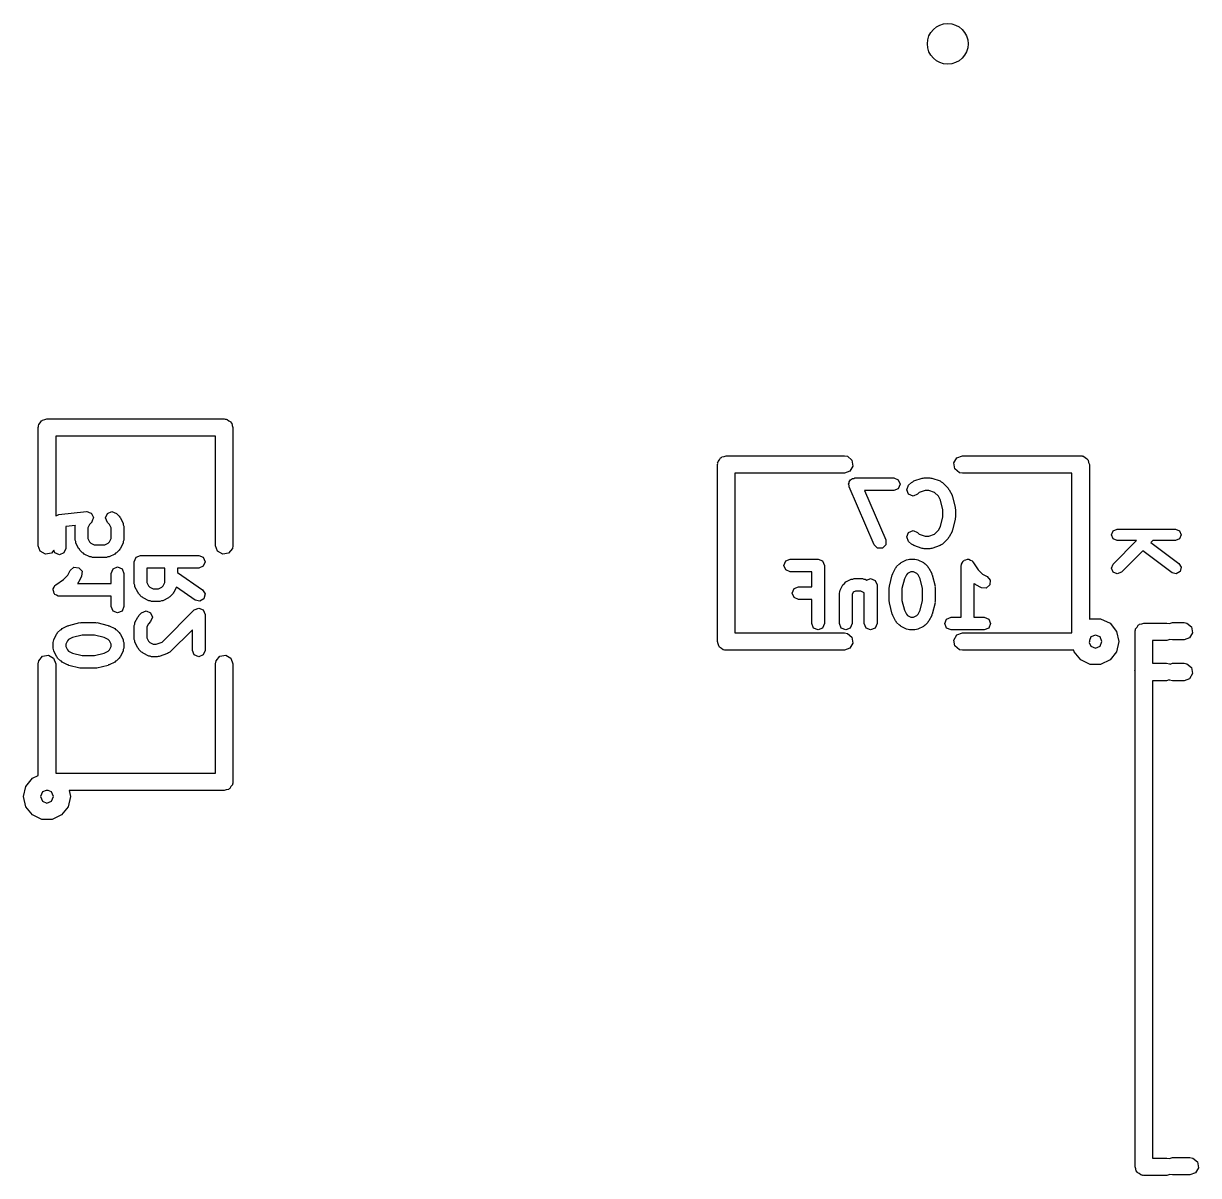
# Model space of a CAD drawing. Extents: x 0.07 to 1.94, y 0.19 to 1.53.
# Drawn here: x 1.277 to 1.6749, y 0.4666 to 0.8569 of the extents above; entities that cross this region are included whole.
import ezdxf

# ---------------------------------------------------------------- set-up
doc = ezdxf.new("R2010")
doc.units = 0
doc.header["$MEASUREMENT"] = 0
doc.layers.add('BLACK', color=7, linetype='CONTINUOUS')

msp = doc.modelspace()

# ---------------------------------------------------------------- linework, layer by layer
at = {"layer": 'BLACK', "linetype": 'CONTINUOUS'}
for p, q in [((1.28205, 0.72), (1.28211, 0.72038)), ((1.28209, 0.72051), (1.28216, 0.72063)), ((1.28211, 0.72038), (1.28209, 0.72051)), ((1.28216, 0.72063), (1.28223, 0.72101)), ((1.28223, 0.72101), (1.28272, 0.7216)), ((1.28272, 0.7216), (1.2831, 0.72226)), ((1.2831, 0.72226), (1.28335, 0.72235)), ((1.28335, 0.72235), (1.28352, 0.72256)), ((1.28352, 0.72256), (1.28428, 0.72269)), ((1.28428, 0.72269), (1.285, 0.72295)), ((1.285, 0.72295), (1.345, 0.72295)), ((1.345, 0.72295), (1.34538, 0.72289)), ((1.34538, 0.72289), (1.34551, 0.72291)), ((1.34551, 0.72291), (1.34563, 0.72284)), ((1.34563, 0.72284), (1.34601, 0.72277)), ((1.34601, 0.72277), (1.3466, 0.72228)), ((1.3466, 0.72228), (1.34726, 0.7219)), ((1.34726, 0.7219), (1.34735, 0.72165)), ((1.34735, 0.72165), (1.34756, 0.72148)), ((1.34756, 0.72148), (1.34769, 0.72072)), ((1.34769, 0.72072), (1.34795, 0.72)), ((1.28205, 0.68), (1.28205, 0.72)), ((1.34205, 0.71705), (1.28795, 0.71705)), ((1.28795, 0.71705), (1.28795, 0.69009)), ((1.34205, 0.68), (1.34205, 0.71705)), ((1.34795, 0.72), (1.34795, 0.68)), ((1.51216, 0.70813), (1.51223, 0.70851)), ((1.51223, 0.70851), (1.51272, 0.7091)), ((1.51272, 0.7091), (1.5131, 0.70976)), ((1.5131, 0.70976), (1.51335, 0.70985)), ((1.51335, 0.70985), (1.51352, 0.71006)), ((1.51352, 0.71006), (1.51428, 0.71019)), ((1.51428, 0.71019), (1.515, 0.71045)), ((1.515, 0.71045), (1.555, 0.71045)), ((1.555, 0.71045), (1.55601, 0.71027)), ((1.55601, 0.71027), (1.55756, 0.70898)), ((1.55756, 0.70898), (1.55791, 0.70699)), ((1.59209, 0.70801), (1.5931, 0.70976)), ((1.5931, 0.70976), (1.595, 0.71045)), ((1.595, 0.71045), (1.635, 0.71045)), ((1.635, 0.71045), (1.63538, 0.71039)), ((1.63538, 0.71039), (1.63551, 0.71041)), ((1.63551, 0.71041), (1.63563, 0.71034)), ((1.63563, 0.71034), (1.63601, 0.71027)), ((1.63601, 0.71027), (1.6366, 0.70978)), ((1.6366, 0.70978), (1.63726, 0.7094)), ((1.63726, 0.7094), (1.63735, 0.70915)), ((1.63735, 0.70915), (1.63756, 0.70898)), ((1.63756, 0.70898), (1.63769, 0.70822)), ((1.63769, 0.70822), (1.63795, 0.7075)), ((1.51205, 0.7075), (1.51211, 0.70788)), ((1.51205, 0.6475), (1.51205, 0.7075)), ((1.51209, 0.70801), (1.51216, 0.70813)), ((1.51211, 0.70788), (1.51209, 0.70801)), ((1.555, 0.70455), (1.51795, 0.70455)), ((1.51795, 0.70455), (1.51795, 0.65045)), ((1.5569, 0.70524), (1.555, 0.70455)), ((1.55791, 0.70699), (1.5569, 0.70524)), ((1.59244, 0.70602), (1.59209, 0.70801)), ((1.59399, 0.70473), (1.59244, 0.70602)), ((1.595, 0.70455), (1.59399, 0.70473)), ((1.63205, 0.70455), (1.595, 0.70455)), ((1.63205, 0.65045), (1.63205, 0.70455)), ((1.63795, 0.7075), (1.63795, 0.65512)), ((1.55643, 0.70081), (1.55659, 0.70119)), ((1.5566, 0.7004), (1.55643, 0.70081)), ((1.55659, 0.70161), (1.55689, 0.70192)), ((1.55659, 0.70119), (1.55659, 0.70161)), ((1.55661, 0.69996), (1.5566, 0.7004)), ((1.55689, 0.70192), (1.55706, 0.70233)), ((1.55706, 0.70233), (1.55745, 0.70249)), ((1.55745, 0.70249), (1.55774, 0.70279)), ((1.55774, 0.70279), (1.55818, 0.70279)), ((1.55818, 0.70279), (1.55858, 0.70296)), ((1.55858, 0.70296), (1.57172, 0.70296)), ((1.57172, 0.70296), (1.57324, 0.70233)), ((1.57324, 0.70233), (1.57387, 0.70081)), ((1.57387, 0.70081), (1.57324, 0.69929)), ((1.57613, 0.69893), (1.57676, 0.70045)), ((1.57676, 0.70045), (1.5777, 0.70139)), ((1.5777, 0.70139), (1.57816, 0.70158)), ((1.57816, 0.70158), (1.57854, 0.70191)), ((1.57854, 0.70191), (1.58136, 0.70285)), ((1.58136, 0.70285), (1.58171, 0.70282)), ((1.58171, 0.70282), (1.58204, 0.70296)), ((1.58204, 0.70296), (1.58391, 0.70296)), ((1.58391, 0.70296), (1.58424, 0.70282)), ((1.58424, 0.70282), (1.58459, 0.70285)), ((1.58459, 0.70285), (1.58741, 0.70191)), ((1.58741, 0.70191), (1.58778, 0.70158)), ((1.58778, 0.70158), (1.58825, 0.70139)), ((1.58825, 0.70139), (1.59012, 0.69952)), ((1.56505, 0.68026), (1.55661, 0.69996)), ((1.57172, 0.69866), (1.56184, 0.69866)), ((1.56184, 0.69866), (1.569, 0.68196)), ((1.57324, 0.69929), (1.57172, 0.69866)), ((1.57676, 0.69741), (1.57613, 0.69893)), ((1.57828, 0.69678), (1.57676, 0.69741)), ((1.5798, 0.69741), (1.57828, 0.69678)), ((1.58038, 0.69799), (1.5798, 0.69741)), ((1.58238, 0.69866), (1.58038, 0.69799)), ((1.58356, 0.69866), (1.58238, 0.69866)), ((1.58556, 0.69799), (1.58356, 0.69866)), ((1.58684, 0.69672), (1.58556, 0.69799)), ((1.58751, 0.69537), (1.58684, 0.69672)), ((1.59012, 0.69952), (1.59026, 0.69919)), ((1.59026, 0.69919), (1.59053, 0.69896)), ((1.59053, 0.69896), (1.59146, 0.69708)), ((1.59146, 0.69708), (1.59148, 0.69684)), ((1.59148, 0.69684), (1.59163, 0.69664)), ((1.59163, 0.69664), (1.59256, 0.69289)), ((1.58833, 0.6921), (1.58751, 0.69537)), ((1.59256, 0.69289), (1.59252, 0.69262)), ((1.59252, 0.69262), (1.59263, 0.69237)), ((1.59263, 0.69237), (1.59263, 0.68955)), ((1.28795, 0.69009), (1.28834, 0.69025)), ((1.28834, 0.69025), (1.28898, 0.69059)), ((1.28898, 0.69059), (1.29836, 0.69153)), ((1.29836, 0.69153), (1.29847, 0.6915)), ((1.29847, 0.6915), (1.29857, 0.69154)), ((1.29857, 0.69154), (1.29924, 0.69126)), ((1.29924, 0.69126), (1.29993, 0.69105)), ((1.29993, 0.69105), (1.29999, 0.69095)), ((1.29999, 0.69095), (1.30009, 0.69091)), ((1.30009, 0.69091), (1.30037, 0.69024)), ((1.30044, 0.68872), (1.30023, 0.68803)), ((1.30037, 0.69024), (1.30071, 0.6896)), ((1.30072, 0.68939), (1.30044, 0.68872)), ((1.30071, 0.6896), (1.30068, 0.6895)), ((1.30068, 0.6895), (1.30072, 0.68939)), ((1.30486, 0.68939), (1.30549, 0.69091)), ((1.30549, 0.68787), (1.30486, 0.68939)), ((1.30549, 0.69091), (1.30701, 0.69154)), ((1.30701, 0.69154), (1.30853, 0.69091)), ((1.30853, 0.69091), (1.30947, 0.68997)), ((1.30947, 0.68997), (1.30961, 0.68965)), ((1.30961, 0.68965), (1.30987, 0.68941)), ((1.30987, 0.68941), (1.31081, 0.68754)), ((1.58751, 0.68655), (1.58833, 0.68982)), ((1.58833, 0.68982), (1.58833, 0.6921)), ((1.59256, 0.68903), (1.59163, 0.68528)), ((1.59263, 0.68955), (1.59252, 0.6893)), ((1.59252, 0.6893), (1.59256, 0.68903)), ((1.29465, 0.68684), (1.29134, 0.68651)), ((1.29134, 0.68651), (1.29134, 0.67907)), ((1.29454, 0.68658), (1.29465, 0.68684)), ((1.29454, 0.68189), (1.29454, 0.68658)), ((1.2994, 0.68718), (1.29884, 0.68607)), ((1.29884, 0.68607), (1.29884, 0.68239)), ((1.30009, 0.68787), (1.2994, 0.68718)), ((1.30013, 0.68798), (1.30009, 0.68787)), ((1.30023, 0.68803), (1.30013, 0.68798)), ((1.30618, 0.68718), (1.30549, 0.68787)), ((1.30674, 0.68607), (1.30618, 0.68718)), ((1.30674, 0.68239), (1.30674, 0.68607)), ((1.31081, 0.68754), (1.31085, 0.68704)), ((1.31085, 0.68704), (1.31104, 0.68658)), ((1.31104, 0.68658), (1.31104, 0.68189)), ((1.57613, 0.68299), (1.57676, 0.68451)), ((1.57676, 0.68451), (1.57828, 0.68514)), ((1.57828, 0.68514), (1.5798, 0.68451)), ((1.5798, 0.68451), (1.58038, 0.68393)), ((1.58556, 0.68393), (1.58684, 0.6852)), ((1.58684, 0.6852), (1.58751, 0.68655)), ((1.59146, 0.68484), (1.59053, 0.68296)), ((1.59148, 0.68508), (1.59146, 0.68484)), ((1.59163, 0.68528), (1.59148, 0.68508)), ((1.64546, 0.68366), (1.64603, 0.68504)), ((1.64603, 0.68504), (1.64741, 0.68561)), ((1.64741, 0.68561), (1.66711, 0.68561)), ((1.66711, 0.68561), (1.66849, 0.68504)), ((1.66849, 0.68504), (1.66906, 0.68366)), ((1.29474, 0.68142), (1.29454, 0.68189)), ((1.29477, 0.68092), (1.29474, 0.68142)), ((1.29571, 0.67905), (1.29477, 0.68092)), ((1.29884, 0.68239), (1.2994, 0.68128)), ((1.2994, 0.68128), (1.29984, 0.68084)), ((1.29984, 0.68084), (1.30095, 0.68028)), ((1.30463, 0.68028), (1.30574, 0.68084)), ((1.30574, 0.68084), (1.30618, 0.68128)), ((1.30618, 0.68128), (1.30674, 0.68239)), ((1.31081, 0.68092), (1.30987, 0.67905)), ((1.31085, 0.68142), (1.31081, 0.68092)), ((1.31104, 0.68189), (1.31085, 0.68142)), ((1.569, 0.68196), (1.56902, 0.68031)), ((1.57676, 0.68147), (1.57613, 0.68299)), ((1.5777, 0.68053), (1.57676, 0.68147)), ((1.57816, 0.68034), (1.5777, 0.68053)), ((1.58038, 0.68393), (1.58238, 0.68326)), ((1.58238, 0.68326), (1.58356, 0.68326)), ((1.58356, 0.68326), (1.58556, 0.68393)), ((1.58825, 0.68053), (1.58778, 0.68034)), ((1.59012, 0.6824), (1.58825, 0.68053)), ((1.59026, 0.68273), (1.59012, 0.6824)), ((1.59053, 0.68296), (1.59026, 0.68273)), ((1.64603, 0.68228), (1.64546, 0.68366)), ((1.64741, 0.68171), (1.64603, 0.68228)), ((1.64603, 0.67378), (1.65396, 0.68171)), ((1.65396, 0.68171), (1.64741, 0.68171)), ((1.65948, 0.68171), (1.65882, 0.68106)), ((1.65882, 0.68106), (1.66828, 0.67396)), ((1.66711, 0.68171), (1.65948, 0.68171)), ((1.66849, 0.68228), (1.66711, 0.68171)), ((1.66906, 0.68366), (1.66849, 0.68228)), ((1.28274, 0.6781), (1.28205, 0.68)), ((1.28449, 0.67709), (1.28274, 0.6781)), ((1.28648, 0.67744), (1.28449, 0.67709)), ((1.28731, 0.67843), (1.28648, 0.67744)), ((1.28767, 0.67755), (1.28731, 0.67843)), ((1.28919, 0.67692), (1.28767, 0.67755)), ((1.29071, 0.67755), (1.28919, 0.67692)), ((1.29134, 0.67907), (1.29071, 0.67755)), ((1.29598, 0.67882), (1.29571, 0.67905)), ((1.29611, 0.67849), (1.29598, 0.67882)), ((1.29705, 0.67755), (1.29611, 0.67849)), ((1.29738, 0.67742), (1.29705, 0.67755)), ((1.29761, 0.67715), (1.29738, 0.67742)), ((1.29949, 0.67621), (1.29761, 0.67715)), ((1.30095, 0.68028), (1.30463, 0.68028)), ((1.30798, 0.67715), (1.3061, 0.67621)), ((1.30821, 0.67742), (1.30798, 0.67715)), ((1.30853, 0.67755), (1.30821, 0.67742)), ((1.30947, 0.67849), (1.30853, 0.67755)), ((1.30961, 0.67882), (1.30947, 0.67849)), ((1.30987, 0.67905), (1.30961, 0.67882)), ((1.31517, 0.67606), (1.31669, 0.67669)), ((1.31669, 0.67669), (1.33639, 0.67669)), ((1.33639, 0.67669), (1.33791, 0.67606)), ((1.34274, 0.6781), (1.34205, 0.68)), ((1.34449, 0.67709), (1.34274, 0.6781)), ((1.34648, 0.67744), (1.34449, 0.67709)), ((1.34777, 0.67899), (1.34648, 0.67744)), ((1.34795, 0.68), (1.34777, 0.67899)), ((1.56623, 0.67911), (1.56505, 0.68026)), ((1.56787, 0.67913), (1.56623, 0.67911)), ((1.56902, 0.68031), (1.56787, 0.67913)), ((1.57854, 0.68001), (1.57816, 0.68034)), ((1.58136, 0.67907), (1.57854, 0.68001)), ((1.58171, 0.6791), (1.58136, 0.67907)), ((1.58204, 0.67896), (1.58171, 0.6791)), ((1.58391, 0.67896), (1.58204, 0.67896)), ((1.58424, 0.6791), (1.58391, 0.67896)), ((1.58459, 0.67907), (1.58424, 0.6791)), ((1.58741, 0.68001), (1.58459, 0.67907)), ((1.58778, 0.68034), (1.58741, 0.68001)), ((1.65604, 0.67827), (1.64879, 0.67102)), ((1.66594, 0.67084), (1.65604, 0.67827)), ((1.2929, 0.67159), (1.29414, 0.67267)), ((1.29414, 0.67267), (1.29578, 0.67255)), ((1.29578, 0.67255), (1.29686, 0.67131)), ((1.29998, 0.67617), (1.29949, 0.67621)), ((1.30045, 0.67598), (1.29998, 0.67617)), ((1.30514, 0.67598), (1.30045, 0.67598)), ((1.3056, 0.67617), (1.30514, 0.67598)), ((1.3061, 0.67621), (1.3056, 0.67617)), ((1.30737, 0.67215), (1.30889, 0.67278)), ((1.30889, 0.67278), (1.31041, 0.67215)), ((1.31454, 0.67454), (1.31517, 0.67606)), ((1.31454, 0.66704), (1.31454, 0.67454)), ((1.32486, 0.67239), (1.31884, 0.67239)), ((1.31884, 0.67239), (1.31884, 0.66754)), ((1.32486, 0.66754), (1.32486, 0.67239)), ((1.33639, 0.67239), (1.32916, 0.67239)), ((1.32916, 0.67239), (1.32916, 0.67097)), ((1.33791, 0.67302), (1.33639, 0.67239)), ((1.33791, 0.67606), (1.33854, 0.67454)), ((1.33854, 0.67454), (1.33791, 0.67302)), ((1.53455, 0.67331), (1.53518, 0.67483)), ((1.53518, 0.67179), (1.53455, 0.67331)), ((1.53518, 0.67483), (1.5367, 0.67546)), ((1.5367, 0.67546), (1.54608, 0.67546)), ((1.54608, 0.67546), (1.5476, 0.67483)), ((1.5476, 0.67483), (1.54823, 0.67331)), ((1.54823, 0.67331), (1.54823, 0.65361)), ((1.57136, 0.67052), (1.5723, 0.6724)), ((1.5723, 0.6724), (1.57257, 0.67263)), ((1.57257, 0.67263), (1.5727, 0.67295)), ((1.5727, 0.67295), (1.57364, 0.67389)), ((1.57364, 0.67389), (1.57397, 0.67403)), ((1.57397, 0.67403), (1.5742, 0.67429)), ((1.5742, 0.67429), (1.57607, 0.67523)), ((1.57607, 0.67523), (1.57657, 0.67527)), ((1.57657, 0.67527), (1.57704, 0.67546)), ((1.57704, 0.67546), (1.57891, 0.67546)), ((1.57891, 0.67546), (1.57937, 0.67527)), ((1.57937, 0.67527), (1.57987, 0.67523)), ((1.57987, 0.67523), (1.58175, 0.67429)), ((1.58175, 0.67429), (1.58198, 0.67403)), ((1.58198, 0.67403), (1.58231, 0.67389)), ((1.58231, 0.67389), (1.58325, 0.67295)), ((1.58325, 0.67295), (1.58338, 0.67263)), ((1.58338, 0.67263), (1.58365, 0.6724)), ((1.58365, 0.6724), (1.58459, 0.67052)), ((1.59459, 0.67331), (1.59467, 0.67351)), ((1.59459, 0.65576), (1.59459, 0.67331)), ((1.59463, 0.67373), (1.59498, 0.67425)), ((1.59467, 0.67351), (1.59463, 0.67373)), ((1.59498, 0.67425), (1.59522, 0.67483)), ((1.59522, 0.67483), (1.59542, 0.67491)), ((1.59542, 0.67491), (1.59554, 0.6751)), ((1.59554, 0.6751), (1.59616, 0.67522)), ((1.59616, 0.67522), (1.59674, 0.67546)), ((1.59674, 0.67546), (1.59694, 0.67538)), ((1.59694, 0.67538), (1.59716, 0.67542)), ((1.59716, 0.67542), (1.59768, 0.67507)), ((1.59768, 0.67507), (1.59826, 0.67483)), ((1.59826, 0.67483), (1.59834, 0.67463)), ((1.59834, 0.67463), (1.59852, 0.6745)), ((1.59852, 0.6745), (1.60028, 0.67187)), ((1.64546, 0.6724), (1.64603, 0.67378)), ((1.64603, 0.67102), (1.64546, 0.6724)), ((1.66828, 0.67396), (1.66904, 0.67268)), ((1.66904, 0.67268), (1.66867, 0.67123)), ((1.288, 0.66679), (1.29063, 0.66855)), ((1.29063, 0.66855), (1.29211, 0.67003)), ((1.29211, 0.67003), (1.2929, 0.67159)), ((1.29674, 0.66967), (1.2958, 0.66779)), ((1.29686, 0.67131), (1.29674, 0.66967)), ((1.30674, 0.67063), (1.30737, 0.67215)), ((1.30674, 0.66715), (1.30674, 0.67063)), ((1.31041, 0.67215), (1.31104, 0.67063)), ((1.31104, 0.67063), (1.31104, 0.65937)), ((1.32916, 0.67097), (1.33762, 0.66504)), ((1.5367, 0.67116), (1.53518, 0.67179)), ((1.54393, 0.67116), (1.5367, 0.67116)), ((1.54393, 0.66608), (1.54393, 0.67116)), ((1.55544, 0.66773), (1.55731, 0.66867)), ((1.55731, 0.66867), (1.55781, 0.6687)), ((1.55781, 0.6687), (1.55827, 0.66889)), ((1.55827, 0.66889), (1.56109, 0.66889)), ((1.56109, 0.66889), (1.56155, 0.6687)), ((1.56155, 0.6687), (1.56205, 0.66867)), ((1.56205, 0.66867), (1.56264, 0.66837)), ((1.56264, 0.66837), (1.5639, 0.66889)), ((1.5639, 0.66889), (1.56542, 0.66826)), ((1.57026, 0.66633), (1.5712, 0.67008)), ((1.5712, 0.67008), (1.57134, 0.67028)), ((1.57134, 0.67028), (1.57136, 0.67052)), ((1.57531, 0.66881), (1.5745, 0.66554)), ((1.57599, 0.67016), (1.57531, 0.66881)), ((1.57643, 0.6706), (1.57599, 0.67016)), ((1.57754, 0.67116), (1.57643, 0.6706)), ((1.5784, 0.67116), (1.57754, 0.67116)), ((1.57951, 0.6706), (1.5784, 0.67116)), ((1.57996, 0.67016), (1.57951, 0.6706)), ((1.58064, 0.66881), (1.57996, 0.67016)), ((1.58145, 0.66554), (1.58064, 0.66881)), ((1.58459, 0.67052), (1.5846, 0.67028)), ((1.5846, 0.67028), (1.58475, 0.67008)), ((1.58475, 0.67008), (1.58569, 0.66633)), ((1.60028, 0.67187), (1.60176, 0.67039)), ((1.60176, 0.67039), (1.60333, 0.6696)), ((1.60333, 0.6696), (1.6044, 0.66836)), ((1.64741, 0.67045), (1.64603, 0.67102)), ((1.64879, 0.67102), (1.64741, 0.67045)), ((1.66739, 0.67047), (1.66594, 0.67084)), ((1.66867, 0.67123), (1.66739, 0.67047)), ((1.28704, 0.665), (1.28712, 0.6652)), ((1.28728, 0.66442), (1.28704, 0.665)), ((1.28708, 0.66542), (1.28743, 0.66594)), ((1.28712, 0.6652), (1.28708, 0.66542)), ((1.28743, 0.66594), (1.28767, 0.66652)), ((1.28767, 0.66652), (1.28787, 0.6666)), ((1.28787, 0.6666), (1.288, 0.66679)), ((1.2954, 0.66723), (1.29532, 0.66715)), ((1.29532, 0.66715), (1.30674, 0.66715)), ((1.29554, 0.66756), (1.2954, 0.66723)), ((1.2958, 0.66779), (1.29554, 0.66756)), ((1.31473, 0.66657), (1.31454, 0.66704)), ((1.31477, 0.66607), (1.31473, 0.66657)), ((1.31571, 0.6642), (1.31477, 0.66607)), ((1.31884, 0.66754), (1.31939, 0.66643)), ((1.31939, 0.66643), (1.31984, 0.66599)), ((1.31984, 0.66599), (1.32095, 0.66543)), ((1.32095, 0.66543), (1.32275, 0.66543)), ((1.32275, 0.66543), (1.32386, 0.66599)), ((1.32386, 0.66599), (1.3243, 0.66643)), ((1.3243, 0.66643), (1.32486, 0.66754)), ((1.32886, 0.66593), (1.32799, 0.6642)), ((1.33516, 0.66152), (1.32886, 0.66593)), ((1.33762, 0.66504), (1.33851, 0.66366)), ((1.53736, 0.66393), (1.53799, 0.66545)), ((1.53799, 0.66545), (1.53951, 0.66608)), ((1.53951, 0.66608), (1.54393, 0.66608)), ((1.5535, 0.66439), (1.55354, 0.66489)), ((1.55354, 0.66489), (1.55447, 0.66677)), ((1.55447, 0.66677), (1.55499, 0.66721)), ((1.55499, 0.66721), (1.55544, 0.66773)), ((1.55878, 0.66459), (1.558, 0.6642)), ((1.56058, 0.66459), (1.55878, 0.66459)), ((1.56169, 0.66404), (1.56058, 0.66459)), ((1.56542, 0.66826), (1.56605, 0.66674)), ((1.56605, 0.66674), (1.56605, 0.65361)), ((1.5702, 0.66581), (1.5703, 0.66606)), ((1.5702, 0.66111), (1.5702, 0.66581)), ((1.5703, 0.66606), (1.57026, 0.66633)), ((1.5745, 0.66554), (1.5745, 0.66138)), ((1.58145, 0.66138), (1.58145, 0.66554)), ((1.58569, 0.66633), (1.58565, 0.66606)), ((1.58565, 0.66606), (1.58575, 0.66581)), ((1.58575, 0.66581), (1.58575, 0.66111)), ((1.59897, 0.6671), (1.59889, 0.66718)), ((1.59889, 0.66718), (1.59889, 0.65576)), ((1.59929, 0.66696), (1.59897, 0.6671)), ((1.59953, 0.6667), (1.59929, 0.66696)), ((1.6014, 0.66576), (1.59953, 0.6667)), ((1.60304, 0.66564), (1.6014, 0.66576)), ((1.60429, 0.66672), (1.60304, 0.66564)), ((1.6044, 0.66836), (1.60429, 0.66672)), ((1.2874, 0.66381), (1.28728, 0.66442)), ((1.28758, 0.66368), (1.2874, 0.66381)), ((1.28767, 0.66348), (1.28758, 0.66368)), ((1.28825, 0.66324), (1.28767, 0.66348)), ((1.28877, 0.66289), (1.28825, 0.66324)), ((1.28899, 0.66293), (1.28877, 0.66289)), ((1.28919, 0.66285), (1.28899, 0.66293)), ((1.30674, 0.66285), (1.28919, 0.66285)), ((1.30674, 0.65937), (1.30674, 0.66285)), ((1.31597, 0.66397), (1.31571, 0.6642)), ((1.31611, 0.66364), (1.31597, 0.66397)), ((1.31705, 0.6627), (1.31611, 0.66364)), ((1.31737, 0.66257), (1.31705, 0.6627)), ((1.3176, 0.6623), (1.31737, 0.66257)), ((1.31948, 0.66136), (1.3176, 0.6623)), ((1.31998, 0.66132), (1.31948, 0.66136)), ((1.32044, 0.66113), (1.31998, 0.66132)), ((1.32326, 0.66113), (1.32044, 0.66113)), ((1.32372, 0.66132), (1.32326, 0.66113)), ((1.32422, 0.66136), (1.32372, 0.66132)), ((1.32609, 0.6623), (1.32422, 0.66136)), ((1.32633, 0.66257), (1.32609, 0.6623)), ((1.32665, 0.6627), (1.32633, 0.66257)), ((1.32759, 0.66364), (1.32665, 0.6627)), ((1.32773, 0.66397), (1.32759, 0.66364)), ((1.32799, 0.6642), (1.32773, 0.66397)), ((1.33676, 0.66117), (1.33516, 0.66152)), ((1.33815, 0.66205), (1.33676, 0.66117)), ((1.33851, 0.66366), (1.33815, 0.66205)), ((1.53799, 0.66241), (1.53736, 0.66393)), ((1.53951, 0.66178), (1.53799, 0.66241)), ((1.54393, 0.66178), (1.53951, 0.66178)), ((1.54393, 0.65361), (1.54393, 0.66178)), ((1.55331, 0.66393), (1.5535, 0.66439)), ((1.55331, 0.65361), (1.55331, 0.66393)), ((1.558, 0.6642), (1.55761, 0.66342)), ((1.55761, 0.66342), (1.55761, 0.65361)), ((1.56175, 0.66398), (1.56169, 0.66404)), ((1.56175, 0.65361), (1.56175, 0.66398)), ((1.5703, 0.66086), (1.5702, 0.66111)), ((1.57026, 0.66059), (1.5703, 0.66086)), ((1.5712, 0.65684), (1.57026, 0.66059)), ((1.5745, 0.66138), (1.57531, 0.65811)), ((1.58064, 0.65811), (1.58145, 0.66138)), ((1.58569, 0.66059), (1.58475, 0.65684)), ((1.58575, 0.66111), (1.58565, 0.66086)), ((1.58565, 0.66086), (1.58569, 0.66059)), ((1.30737, 0.65785), (1.30674, 0.65937)), ((1.30889, 0.65722), (1.30737, 0.65785)), ((1.31041, 0.65785), (1.30889, 0.65722)), ((1.31104, 0.65937), (1.31041, 0.65785)), ((1.31611, 0.65636), (1.31705, 0.6573)), ((1.31705, 0.6573), (1.31857, 0.65793)), ((1.31857, 0.65793), (1.32009, 0.6573)), ((1.32009, 0.6573), (1.32072, 0.65578)), ((1.32397, 0.64734), (1.33487, 0.65824)), ((1.33487, 0.65824), (1.33639, 0.65887)), ((1.33639, 0.65887), (1.33791, 0.65824)), ((1.33791, 0.65824), (1.33854, 0.65672)), ((1.33854, 0.65672), (1.33854, 0.64452)), ((1.57134, 0.65664), (1.5712, 0.65684)), ((1.57136, 0.6564), (1.57134, 0.65664)), ((1.57531, 0.65811), (1.57599, 0.65676)), ((1.57599, 0.65676), (1.57643, 0.65632)), ((1.57951, 0.65632), (1.57996, 0.65676)), ((1.57996, 0.65676), (1.58064, 0.65811)), ((1.5846, 0.65664), (1.58459, 0.6564)), ((1.58475, 0.65684), (1.5846, 0.65664)), ((1.2901, 0.65191), (1.29198, 0.65285)), ((1.29198, 0.65285), (1.29222, 0.65287)), ((1.29222, 0.65287), (1.29242, 0.65301)), ((1.29242, 0.65301), (1.29617, 0.65395)), ((1.29617, 0.65395), (1.29644, 0.65391)), ((1.29644, 0.65391), (1.29669, 0.65402)), ((1.29669, 0.65402), (1.30139, 0.65402)), ((1.30139, 0.65402), (1.30164, 0.65391)), ((1.30164, 0.65391), (1.30191, 0.65395)), ((1.30191, 0.65395), (1.30566, 0.65301)), ((1.30566, 0.65301), (1.30586, 0.65287)), ((1.30586, 0.65287), (1.3061, 0.65285)), ((1.3061, 0.65285), (1.30798, 0.65191)), ((1.31454, 0.65296), (1.31473, 0.65343)), ((1.31454, 0.64827), (1.31454, 0.65296)), ((1.31473, 0.65343), (1.31477, 0.65393)), ((1.31477, 0.65393), (1.31571, 0.6558)), ((1.31571, 0.6558), (1.31597, 0.65603)), ((1.31597, 0.65603), (1.31611, 0.65636)), ((1.31939, 0.65357), (1.31884, 0.65246)), ((1.32009, 0.65426), (1.31939, 0.65357)), ((1.32072, 0.65578), (1.32009, 0.65426)), ((1.54456, 0.65209), (1.54393, 0.65361)), ((1.54823, 0.65361), (1.5476, 0.65209)), ((1.55394, 0.65209), (1.55331, 0.65361)), ((1.55761, 0.65361), (1.55698, 0.65209)), ((1.56238, 0.65209), (1.56175, 0.65361)), ((1.56605, 0.65361), (1.56542, 0.65209)), ((1.5723, 0.65452), (1.57136, 0.6564)), ((1.57257, 0.65429), (1.5723, 0.65452)), ((1.5727, 0.65397), (1.57257, 0.65429)), ((1.57364, 0.65303), (1.5727, 0.65397)), ((1.57397, 0.65289), (1.57364, 0.65303)), ((1.5742, 0.65263), (1.57397, 0.65289)), ((1.57607, 0.65169), (1.5742, 0.65263)), ((1.57643, 0.65632), (1.57754, 0.65576)), ((1.57754, 0.65576), (1.5784, 0.65576)), ((1.5784, 0.65576), (1.57951, 0.65632)), ((1.58175, 0.65263), (1.57987, 0.65169)), ((1.58198, 0.65289), (1.58175, 0.65263)), ((1.58231, 0.65303), (1.58198, 0.65289)), ((1.58325, 0.65397), (1.58231, 0.65303)), ((1.58338, 0.65429), (1.58325, 0.65397)), ((1.58365, 0.65452), (1.58338, 0.65429)), ((1.58459, 0.6564), (1.58365, 0.65452)), ((1.58896, 0.65361), (1.58959, 0.65513)), ((1.58959, 0.65209), (1.58896, 0.65361)), ((1.58959, 0.65513), (1.59111, 0.65576)), ((1.59111, 0.65576), (1.59459, 0.65576)), ((1.59889, 0.65576), (1.60236, 0.65576)), ((1.60236, 0.65576), (1.60388, 0.65513)), ((1.60388, 0.65513), (1.60451, 0.65361)), ((1.60451, 0.65361), (1.60388, 0.65209)), ((1.63795, 0.65512), (1.63823, 0.65525)), ((1.63823, 0.65525), (1.64177, 0.65525)), ((1.64177, 0.65525), (1.64496, 0.65372)), ((1.64496, 0.65372), (1.64717, 0.65095)), ((1.65412, 0.6524), (1.6545, 0.65306)), ((1.6545, 0.65306), (1.65475, 0.65315)), ((1.65475, 0.65315), (1.65492, 0.65336)), ((1.65492, 0.65336), (1.65568, 0.65349)), ((1.65568, 0.65349), (1.6564, 0.65375)), ((1.6564, 0.65375), (1.6642, 0.65375)), ((1.6642, 0.65375), (1.66511, 0.65359)), ((1.66511, 0.65359), (1.6661, 0.65395)), ((1.6661, 0.65395), (1.67, 0.65395)), ((1.67, 0.65395), (1.67101, 0.65377)), ((1.67101, 0.65377), (1.67256, 0.65248)), ((1.28727, 0.64814), (1.28821, 0.65001)), ((1.28821, 0.65001), (1.28847, 0.65025)), ((1.28847, 0.65025), (1.28861, 0.65057)), ((1.28861, 0.65057), (1.28955, 0.65151)), ((1.28955, 0.65151), (1.28987, 0.65165)), ((1.28987, 0.65165), (1.2901, 0.65191)), ((1.29369, 0.6489), (1.29234, 0.64822)), ((1.29696, 0.64972), (1.29369, 0.6489)), ((1.30112, 0.64972), (1.29696, 0.64972)), ((1.30439, 0.6489), (1.30112, 0.64972)), ((1.30574, 0.64822), (1.30439, 0.6489)), ((1.30798, 0.65191), (1.30821, 0.65165)), ((1.30821, 0.65165), (1.30853, 0.65151)), ((1.30853, 0.65151), (1.30947, 0.65057)), ((1.30947, 0.65057), (1.30961, 0.65025)), ((1.30961, 0.65025), (1.30987, 0.65001)), ((1.30987, 0.65001), (1.31081, 0.64814)), ((1.31884, 0.65246), (1.31884, 0.64878)), ((1.31884, 0.64878), (1.31939, 0.64767)), ((1.33424, 0.65153), (1.32665, 0.64394)), ((1.33424, 0.64452), (1.33424, 0.65153)), ((1.51795, 0.65045), (1.555, 0.65045)), ((1.54608, 0.65146), (1.54456, 0.65209)), ((1.5476, 0.65209), (1.54608, 0.65146)), ((1.55546, 0.65146), (1.55394, 0.65209)), ((1.555, 0.65045), (1.55601, 0.65027)), ((1.55698, 0.65209), (1.55546, 0.65146)), ((1.55601, 0.65027), (1.55756, 0.64898)), ((1.55756, 0.64898), (1.55791, 0.64699)), ((1.5639, 0.65146), (1.56238, 0.65209)), ((1.56542, 0.65209), (1.5639, 0.65146)), ((1.57657, 0.65165), (1.57607, 0.65169)), ((1.57704, 0.65146), (1.57657, 0.65165)), ((1.57891, 0.65146), (1.57704, 0.65146)), ((1.57937, 0.65165), (1.57891, 0.65146)), ((1.57987, 0.65169), (1.57937, 0.65165)), ((1.59111, 0.65146), (1.58959, 0.65209)), ((1.59674, 0.65146), (1.59111, 0.65146)), ((1.59209, 0.64801), (1.5931, 0.64976)), ((1.5931, 0.64976), (1.595, 0.65045)), ((1.595, 0.65045), (1.63205, 0.65045)), ((1.60236, 0.65146), (1.59674, 0.65146)), ((1.60388, 0.65209), (1.60236, 0.65146)), ((1.63843, 0.64907), (1.63795, 0.64791)), ((1.64, 0.64972), (1.63843, 0.64907)), ((1.64157, 0.64907), (1.64, 0.64972)), ((1.64222, 0.6475), (1.64157, 0.64907)), ((1.64717, 0.65095), (1.64795, 0.6475)), ((1.65345, 0.6508), (1.65351, 0.65118)), ((1.65345, 0.63781), (1.65345, 0.6508)), ((1.65349, 0.65131), (1.65356, 0.65143)), ((1.65351, 0.65118), (1.65349, 0.65131)), ((1.65356, 0.65143), (1.65363, 0.65181)), ((1.65363, 0.65181), (1.65412, 0.6524)), ((1.6719, 0.64874), (1.67, 0.64805)), ((1.67291, 0.65049), (1.6719, 0.64874)), ((1.67256, 0.65248), (1.67291, 0.65049)), ((1.28704, 0.64718), (1.28723, 0.64764)), ((1.28704, 0.6453), (1.28704, 0.64718)), ((1.28723, 0.64484), (1.28704, 0.6453)), ((1.28723, 0.64764), (1.28727, 0.64814)), ((1.28727, 0.64434), (1.28723, 0.64484)), ((1.2919, 0.64778), (1.29134, 0.64667)), ((1.29134, 0.64667), (1.29134, 0.64581)), ((1.29134, 0.64581), (1.2919, 0.6447)), ((1.29234, 0.64822), (1.2919, 0.64778)), ((1.2919, 0.6447), (1.29234, 0.64425)), ((1.30618, 0.64778), (1.30574, 0.64822)), ((1.30574, 0.64425), (1.30618, 0.6447)), ((1.30674, 0.64667), (1.30618, 0.64778)), ((1.30618, 0.6447), (1.30674, 0.64581)), ((1.30674, 0.64581), (1.30674, 0.64667)), ((1.31081, 0.64814), (1.31085, 0.64764)), ((1.31085, 0.64484), (1.31081, 0.64434)), ((1.31085, 0.64764), (1.31104, 0.64718)), ((1.31104, 0.6453), (1.31085, 0.64484)), ((1.31104, 0.64718), (1.31104, 0.6453)), ((1.31473, 0.64781), (1.31454, 0.64827)), ((1.31477, 0.64731), (1.31473, 0.64781)), ((1.31571, 0.64544), (1.31477, 0.64731)), ((1.31597, 0.6452), (1.31571, 0.64544)), ((1.31611, 0.64488), (1.31597, 0.6452)), ((1.31705, 0.64394), (1.31611, 0.64488)), ((1.31939, 0.64767), (1.31984, 0.64723)), ((1.31984, 0.64723), (1.32095, 0.64667)), ((1.32095, 0.64667), (1.32197, 0.64667)), ((1.32197, 0.64667), (1.32397, 0.64734)), ((1.51231, 0.64678), (1.51205, 0.6475)), ((1.51244, 0.64602), (1.51231, 0.64678)), ((1.51265, 0.64585), (1.51244, 0.64602)), ((1.51274, 0.6456), (1.51265, 0.64585)), ((1.5134, 0.64522), (1.51274, 0.6456)), ((1.51399, 0.64473), (1.5134, 0.64522)), ((1.51437, 0.64466), (1.51399, 0.64473)), ((1.51449, 0.64459), (1.51437, 0.64466)), ((1.51462, 0.64461), (1.51449, 0.64459)), ((1.515, 0.64455), (1.51462, 0.64461)), ((1.555, 0.64455), (1.515, 0.64455)), ((1.5569, 0.64524), (1.555, 0.64455)), ((1.55791, 0.64699), (1.5569, 0.64524)), ((1.59244, 0.64602), (1.59209, 0.64801)), ((1.59399, 0.64473), (1.59244, 0.64602)), ((1.595, 0.64455), (1.59399, 0.64473)), ((1.63272, 0.64455), (1.595, 0.64455)), ((1.63283, 0.64405), (1.63272, 0.64455)), ((1.63795, 0.6475), (1.6379, 0.64721)), ((1.6379, 0.64721), (1.63843, 0.64593)), ((1.63795, 0.64791), (1.63795, 0.6475)), ((1.63843, 0.64593), (1.64, 0.64528)), ((1.64, 0.64528), (1.64157, 0.64593)), ((1.64157, 0.64593), (1.64222, 0.6475)), ((1.64795, 0.6475), (1.64717, 0.64405)), ((1.6642, 0.64785), (1.65935, 0.64785)), ((1.65935, 0.64785), (1.65935, 0.64015)), ((1.66519, 0.64821), (1.6642, 0.64785)), ((1.6661, 0.64805), (1.66519, 0.64821)), ((1.67, 0.64805), (1.6661, 0.64805)), ((1.28205, 0.64), (1.28223, 0.64101)), ((1.28223, 0.64101), (1.28352, 0.64256)), ((1.28352, 0.64256), (1.28551, 0.64291)), ((1.28551, 0.64291), (1.28726, 0.6419)), ((1.28726, 0.6419), (1.28795, 0.64)), ((1.28821, 0.64246), (1.28727, 0.64434)), ((1.28847, 0.64223), (1.28821, 0.64246)), ((1.28861, 0.6419), (1.28847, 0.64223)), ((1.28955, 0.64097), (1.28861, 0.6419)), ((1.28987, 0.64083), (1.28955, 0.64097)), ((1.2901, 0.64056), (1.28987, 0.64083)), ((1.29198, 0.63962), (1.2901, 0.64056)), ((1.29234, 0.64425), (1.29369, 0.64358)), ((1.29369, 0.64358), (1.29696, 0.64276)), ((1.29696, 0.64276), (1.30112, 0.64276)), ((1.30112, 0.64276), (1.30439, 0.64358)), ((1.30439, 0.64358), (1.30574, 0.64425)), ((1.30798, 0.64056), (1.3061, 0.63962)), ((1.30821, 0.64083), (1.30798, 0.64056)), ((1.30853, 0.64097), (1.30821, 0.64083)), ((1.30947, 0.6419), (1.30853, 0.64097)), ((1.30961, 0.64223), (1.30947, 0.6419)), ((1.30987, 0.64246), (1.30961, 0.64223)), ((1.31081, 0.64434), (1.30987, 0.64246)), ((1.31737, 0.6438), (1.31705, 0.64394)), ((1.3176, 0.64354), (1.31737, 0.6438)), ((1.31948, 0.6426), (1.3176, 0.64354)), ((1.31998, 0.64256), (1.31948, 0.6426)), ((1.32044, 0.64237), (1.31998, 0.64256)), ((1.32232, 0.64237), (1.32044, 0.64237)), ((1.32265, 0.64251), (1.32232, 0.64237)), ((1.323, 0.64248), (1.32265, 0.64251)), ((1.32581, 0.64342), (1.323, 0.64248)), ((1.32619, 0.64375), (1.32581, 0.64342)), ((1.32665, 0.64394), (1.32619, 0.64375)), ((1.33487, 0.643), (1.33424, 0.64452)), ((1.33639, 0.64237), (1.33487, 0.643)), ((1.33791, 0.643), (1.33639, 0.64237)), ((1.33854, 0.64452), (1.33791, 0.643)), ((1.34205, 0.64), (1.34223, 0.64101)), ((1.34223, 0.64101), (1.34352, 0.64256)), ((1.34352, 0.64256), (1.34551, 0.64291)), ((1.34551, 0.64291), (1.34726, 0.6419)), ((1.34726, 0.6419), (1.34795, 0.64)), ((1.63504, 0.64128), (1.63283, 0.64405)), ((1.63823, 0.63975), (1.63504, 0.64128)), ((1.64496, 0.64128), (1.64177, 0.63975)), ((1.64717, 0.64405), (1.64496, 0.64128)), ((1.28205, 0.60218), (1.28205, 0.64)), ((1.28795, 0.64), (1.28795, 0.60295)), ((1.29222, 0.63961), (1.29198, 0.63962)), ((1.29242, 0.63946), (1.29222, 0.63961)), ((1.29617, 0.63852), (1.29242, 0.63946)), ((1.29644, 0.63856), (1.29617, 0.63852)), ((1.29669, 0.63846), (1.29644, 0.63856)), ((1.30139, 0.63846), (1.29669, 0.63846)), ((1.30164, 0.63856), (1.30139, 0.63846)), ((1.30191, 0.63852), (1.30164, 0.63856)), ((1.30566, 0.63946), (1.30191, 0.63852)), ((1.30586, 0.63961), (1.30566, 0.63946)), ((1.3061, 0.63962), (1.30586, 0.63961)), ((1.34205, 0.60295), (1.34205, 0.64)), ((1.34795, 0.64), (1.34795, 0.6)), ((1.64177, 0.63975), (1.63823, 0.63975)), ((1.65339, 0.63771), (1.65345, 0.63781)), ((1.65345, 0.6374), (1.65339, 0.63771)), ((1.65345, 0.4696), (1.65345, 0.6374)), ((1.65935, 0.64015), (1.6641, 0.64015)), ((1.6641, 0.64015), (1.66511, 0.63997)), ((1.66511, 0.63997), (1.66526, 0.63985)), ((1.66526, 0.63985), (1.6661, 0.64015)), ((1.6661, 0.64015), (1.67, 0.64015)), ((1.67, 0.64015), (1.67101, 0.63997)), ((1.67101, 0.63997), (1.67256, 0.63868)), ((1.67291, 0.63669), (1.6719, 0.63494)), ((1.67256, 0.63868), (1.67291, 0.63669)), ((1.6641, 0.63425), (1.65935, 0.63425)), ((1.65935, 0.63425), (1.65935, 0.47255)), ((1.66494, 0.63455), (1.6641, 0.63425)), ((1.66509, 0.63443), (1.66494, 0.63455)), ((1.6661, 0.63425), (1.66509, 0.63443)), ((1.67, 0.63425), (1.6661, 0.63425)), ((1.6719, 0.63494), (1.67, 0.63425)), ((1.27783, 0.59845), (1.28004, 0.60122)), ((1.28004, 0.60122), (1.28205, 0.60218)), ((1.28795, 0.60295), (1.34205, 0.60295)), ((1.27705, 0.595), (1.27783, 0.59845)), ((1.28471, 0.5971), (1.28343, 0.59657)), ((1.285, 0.59705), (1.28471, 0.5971)), ((1.28541, 0.59705), (1.285, 0.59705)), ((1.28657, 0.59657), (1.28541, 0.59705)), ((1.345, 0.59705), (1.29249, 0.59705)), ((1.29249, 0.59705), (1.29295, 0.595)), ((1.34572, 0.59731), (1.345, 0.59705)), ((1.34648, 0.59744), (1.34572, 0.59731)), ((1.34665, 0.59765), (1.34648, 0.59744)), ((1.3469, 0.59774), (1.34665, 0.59765)), ((1.34728, 0.5984), (1.3469, 0.59774)), ((1.34777, 0.59899), (1.34728, 0.5984)), ((1.34784, 0.59937), (1.34777, 0.59899)), ((1.34791, 0.59949), (1.34784, 0.59937)), ((1.34795, 0.6), (1.34789, 0.59962)), ((1.34789, 0.59962), (1.34791, 0.59949)), ((1.27783, 0.59155), (1.27705, 0.595)), ((1.28343, 0.59657), (1.28278, 0.595)), ((1.28278, 0.595), (1.28343, 0.59343)), ((1.28343, 0.59343), (1.285, 0.59278)), ((1.285, 0.59278), (1.28657, 0.59343)), ((1.28722, 0.595), (1.28657, 0.59657)), ((1.28657, 0.59343), (1.28722, 0.595)), ((1.29295, 0.595), (1.29217, 0.59155)), ((1.28004, 0.58878), (1.27783, 0.59155)), ((1.29217, 0.59155), (1.28996, 0.58878)), ((1.28323, 0.58725), (1.28004, 0.58878)), ((1.28677, 0.58725), (1.28323, 0.58725)), ((1.28996, 0.58878), (1.28677, 0.58725)), ((1.65371, 0.46888), (1.65345, 0.4696)), ((1.65935, 0.47255), (1.6642, 0.47255)), ((1.6642, 0.47255), (1.66511, 0.47239)), ((1.66511, 0.47239), (1.6661, 0.47275)), ((1.6661, 0.47275), (1.672, 0.47275)), ((1.672, 0.47275), (1.67301, 0.47257)), ((1.67301, 0.47257), (1.67456, 0.47128)), ((1.67456, 0.47128), (1.67491, 0.46929)), ((1.65384, 0.46812), (1.65371, 0.46888)), ((1.65405, 0.46795), (1.65384, 0.46812)), ((1.65414, 0.4677), (1.65405, 0.46795)), ((1.6548, 0.46732), (1.65414, 0.4677)), ((1.65539, 0.46683), (1.6548, 0.46732)), ((1.65577, 0.46676), (1.65539, 0.46683)), ((1.65589, 0.46669), (1.65577, 0.46676)), ((1.65602, 0.46671), (1.65589, 0.46669)), ((1.6564, 0.46665), (1.65602, 0.46671)), ((1.6642, 0.46665), (1.6564, 0.46665)), ((1.66519, 0.46701), (1.6642, 0.46665)), ((1.6661, 0.46685), (1.66519, 0.46701)), ((1.672, 0.46685), (1.6661, 0.46685)), ((1.6739, 0.46754), (1.672, 0.46685)), ((1.67491, 0.46929), (1.6739, 0.46754))]:
    msp.add_line(p, q, dxfattribs=at)
at = {"layer": 'BLACK'}
msp.add_circle((1.59, 0.85), 0.00689, dxfattribs=at)

doc.saveas('drawing.dxf')
